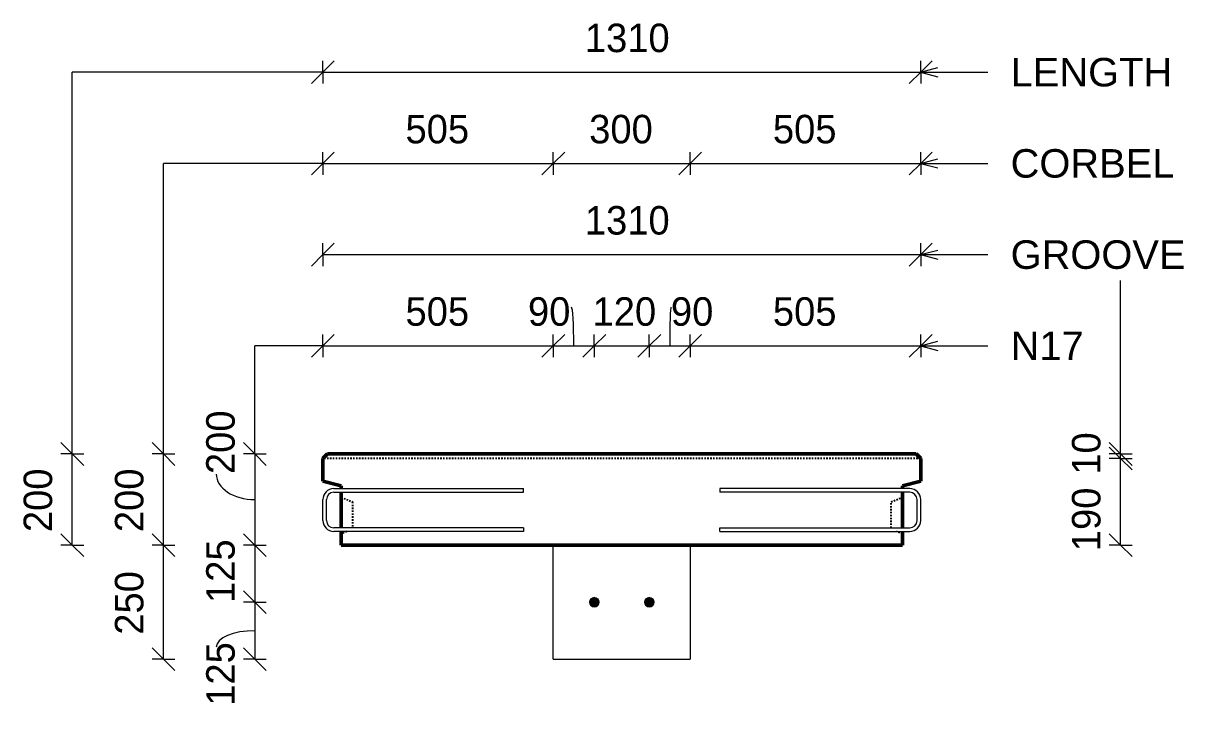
# Model space of a CAD drawing. Header units: millimetres. Extents: x -20701 to -6422, y 1067 to 18539.
# Drawn here: x -17777 to -15234, y 2159 to 3656 of the extents above; entities that cross this region are included whole.
import ezdxf

# ---------------------------------------------------------------- set-up
doc = ezdxf.new("R2010")
doc.units = ezdxf.units.MM
doc.linetypes.add('Dash', pattern=[6.36, 3.18, -3.18])
for name, color, linetype, lineweight in [('A-ANNO-DIMS', 211, 'Continuous', 9), ('A-ANNO-DIMS-25', 211, 'Continuous', 9), ('A-DETL-THIN', 151, 'Continuous', 18), ('A-WALL', 113, 'Continuous', 25), ('A-WALL-HDLN', 110, 'Dash', 25), ('G-ANNO-TEXT', 231, 'Continuous', 9), ('S-BEAM', 12, 'Continuous', 18), ('S-RBAR', 171, 'Continuous', 18)]:
    doc.layers.add(name, color=color, linetype=linetype, lineweight=lineweight)
doc.styles.add('Arial', font='arial.ttf', dxfattribs={"height": 62.5})
doc.styles.add('Nirmala UI Semilight', font='NirmalaS.ttf', dxfattribs={"height": 62.5})
doc.dimstyles.new('Arrow_Filled_-_2_5_NI_UI', dxfattribs={"dimscale": 304.8, "dimtxt": 65.460247, "dimasz": 0.164042, "dimexe": 0.082021, "dimexo": 0.0625, "dimgap": 0.082021, "dimtad": 1, "dimdec": 4, "dimzin": 0, "dimdsep": 46, "dimtxsty": 'Nirmala UI Semilight', "dimblk1": 'OBLIQUE', "dimblk2": 'OBLIQUE', "dimsah": 1, "dimcen": 0.09, "dimazin": 0, "dimtfac": 1, "dimtdec": 4, "dimtix": 1, "dimtmove": 0, "dimatfit": 3, "dimfxl": 0.082021, "dimfxlon": 1, "dimtvp": 1, "dimtolj": 1, "dimtzin": 0, "dimarcsym": 2})
doc.dimstyles.new('Arrow_Filled_-_2_5_NI_UI_1', dxfattribs={"dimscale": 304.8, "dimtxt": 65.460247, "dimasz": 0.164042, "dimexe": 0.082021, "dimexo": 0.0625, "dimgap": 0.082021, "dimtad": 1, "dimdec": 4, "dimzin": 0, "dimdsep": 46, "dimtxsty": 'Nirmala UI Semilight', "dimblk1": 'OBLIQUE', "dimblk2": 'OBLIQUE', "dimsah": 1, "dimcen": 0.09, "dimazin": 0, "dimtfac": 1, "dimtdec": 4, "dimtix": 1, "dimtmove": 1, "dimatfit": 3, "dimfxl": 0.082021, "dimfxlon": 1, "dimtvp": 1, "dimtolj": 1, "dimtzin": 0, "dimarcsym": 2})
doc.dimstyles.new('Arrow_Filled_-_2_5_NI_UI_2', dxfattribs={"dimscale": 304.8, "dimtxt": 65.460247, "dimasz": 0.164042, "dimexe": 0.082021, "dimexo": 0.0625, "dimgap": 0.082021, "dimtad": 1, "dimdec": 4, "dimzin": 0, "dimdsep": 46, "dimtxsty": 'Nirmala UI Semilight', "dimblk1": 'OBLIQUE', "dimblk2": 'OBLIQUE', "dimsah": 1, "dimcen": 0.09, "dimazin": 0, "dimtfac": 1, "dimtdec": 4, "dimtix": 1, "dimtmove": 2, "dimatfit": 3, "dimfxl": 0.082021, "dimfxlon": 1, "dimtvp": 1, "dimtolj": 1, "dimtzin": 0, "dimarcsym": 2})

# ---------------------------------------------------------------- blocks, each defined once
blk = doc.blocks.new('DIMBLOCK14-Elevation Top Copy 1')
at = {"layer": 'A-ANNO-DIMS-25'}
for p, q in [((-17120.9, 3548.3), (-17095.9, 3573.3)), ((-17120.9, 3548.3), (-17120.9, 3573.3)), ((-15810.9, 3548.3), (-15785.9, 3573.3)), ((-15810.9, 3548.3), (-15810.9, 3573.3)), ((-17120.9, 3548.3), (-17145.9, 3523.3)), ((-17120.9, 3548.3), (-15810.9, 3548.3)), ((-17120.9, 3548.3), (-17120.9, 3523.3)), ((-15810.9, 3548.3), (-15835.9, 3523.3)), ((-15810.9, 3548.3), (-15810.9, 3523.3))]:
    blk.add_line(p, q, dxfattribs=at)
at = {"layer": 'A-ANNO-DIMS-25', "color": 0, "insert": (-16546.8, 3654.8), "char_height": 62.5, "width": 194.238, "attachment_point": 1, "line_spacing_factor": 1.142579, "style": 'Nirmala UI Semilight'}
blk.add_mtext('1310', dxfattribs=at)
blk = doc.blocks.new('_Oblique')
at = {"color": 0, "linetype": 'ByBlock', "lineweight": -2}
blk.add_line((-0.5, -0.5), (0.5, 0.5), dxfattribs=at)
blk = doc.blocks.new('DIMBLOCK15-Elevation Top Copy 1')
at = {"layer": 'A-ANNO-DIMS-25'}
for p, q in [((-17669.9, 2711.2), (-17694.9, 2736.2)), ((-17669.9, 2711.2), (-17694.9, 2711.2)), ((-17669.9, 2511.2), (-17669.9, 2711.2)), ((-17669.9, 2711.2), (-17644.9, 2686.2)), ((-17669.9, 2711.2), (-17644.9, 2711.2)), ((-17669.9, 2511.2), (-17694.9, 2536.2)), ((-17669.9, 2511.2), (-17694.9, 2511.2)), ((-17669.9, 2511.2), (-17644.9, 2486.2)), ((-17669.9, 2511.2), (-17644.9, 2511.2))]:
    blk.add_line(p, q, dxfattribs=at)
at = {"layer": 'A-ANNO-DIMS-25', "color": 0, "insert": (-17776.5, 2539.8), "char_height": 62.5, "width": 171.387, "attachment_point": 1, "rotation": 90, "line_spacing_factor": 1.142579, "style": 'Nirmala UI Semilight'}
blk.add_mtext('200', dxfattribs=at)
blk = doc.blocks.new('DIMBLOCK16-Elevation Top Copy 1')
at = {"layer": 'A-ANNO-DIMS-25'}
for p, q in [((-17120.9, 3348.3), (-17095.9, 3373.3)), ((-17120.9, 3348.3), (-17120.9, 3373.3)), ((-16615.9, 3348.3), (-16590.9, 3373.3)), ((-16615.9, 3348.3), (-16615.9, 3373.3)), ((-17120.9, 3348.3), (-17145.9, 3323.3)), ((-17120.9, 3348.3), (-16615.9, 3348.3)), ((-17120.9, 3348.3), (-17120.9, 3323.3)), ((-16615.9, 3348.3), (-16640.9, 3323.3)), ((-16615.9, 3348.3), (-16615.9, 3323.3))]:
    blk.add_line(p, q, dxfattribs=at)
at = {"layer": 'A-ANNO-DIMS-25', "color": 0, "insert": (-16939.8, 3454.8), "char_height": 62.5, "width": 171.387, "attachment_point": 1, "line_spacing_factor": 1.142579, "style": 'Nirmala UI Semilight'}
blk.add_mtext('505', dxfattribs=at)
blk = doc.blocks.new('DIMBLOCK17-Elevation Top Copy 1')
at = {"layer": 'A-ANNO-DIMS-25'}
for p, q in [((-16615.9, 3348.3), (-16590.9, 3373.3)), ((-16615.9, 3348.3), (-16615.9, 3373.3)), ((-16315.9, 3348.3), (-16290.9, 3373.3)), ((-16315.9, 3348.3), (-16315.9, 3373.3)), ((-16615.9, 3348.3), (-16640.9, 3323.3)), ((-16615.9, 3348.3), (-16315.9, 3348.3)), ((-16615.9, 3348.3), (-16615.9, 3323.3)), ((-16315.9, 3348.3), (-16340.9, 3323.3)), ((-16315.9, 3348.3), (-16315.9, 3323.3))]:
    blk.add_line(p, q, dxfattribs=at)
at = {"layer": 'A-ANNO-DIMS-25', "color": 0, "insert": (-16537.3, 3454.8), "char_height": 62.5, "width": 171.387, "attachment_point": 1, "line_spacing_factor": 1.142579, "style": 'Nirmala UI Semilight'}
blk.add_mtext('300', dxfattribs=at)
blk = doc.blocks.new('DIMBLOCK18-Elevation Top Copy 1')
at = {"layer": 'A-ANNO-DIMS-25'}
for p, q in [((-16315.9, 3348.3), (-16290.9, 3373.3)), ((-16315.9, 3348.3), (-16315.9, 3373.3)), ((-15810.9, 3348.3), (-15785.9, 3373.3)), ((-15810.9, 3348.3), (-15810.9, 3373.3)), ((-16315.9, 3348.3), (-16340.9, 3323.3)), ((-16315.9, 3348.3), (-15810.9, 3348.3)), ((-16315.9, 3348.3), (-16315.9, 3323.3)), ((-15810.9, 3348.3), (-15835.9, 3323.3)), ((-15810.9, 3348.3), (-15810.9, 3323.3))]:
    blk.add_line(p, q, dxfattribs=at)
at = {"layer": 'A-ANNO-DIMS-25', "color": 0, "insert": (-16134.8, 3454.8), "char_height": 62.5, "width": 171.387, "attachment_point": 1, "line_spacing_factor": 1.142579, "style": 'Nirmala UI Semilight'}
blk.add_mtext('505', dxfattribs=at)
blk = doc.blocks.new('DIMBLOCK19-Elevation Top Copy 1')
at = {"layer": 'A-ANNO-DIMS-25'}
for p, q in [((-17120.9, 2948.3), (-17095.9, 2973.3)), ((-17120.9, 2948.3), (-17120.9, 2973.3)), ((-16615.9, 2948.3), (-16590.9, 2973.3)), ((-16615.9, 2948.3), (-16615.9, 2973.3)), ((-17120.9, 2948.3), (-17145.9, 2923.3)), ((-17120.9, 2948.3), (-16615.9, 2948.3)), ((-17120.9, 2948.3), (-17120.9, 2923.3)), ((-16615.9, 2948.3), (-16640.9, 2923.3)), ((-16615.9, 2948.3), (-16615.9, 2923.3))]:
    blk.add_line(p, q, dxfattribs=at)
at = {"layer": 'A-ANNO-DIMS-25', "color": 0, "insert": (-16939.8, 3054.8), "char_height": 62.5, "width": 171.387, "attachment_point": 1, "line_spacing_factor": 1.142579, "style": 'Nirmala UI Semilight'}
blk.add_mtext('505', dxfattribs=at)
blk = doc.blocks.new('DIMBLOCK20-Elevation Top Copy 1')
at = {"layer": 'A-ANNO-DIMS-25'}
for p, q in [((-16615.9, 2948.3), (-16590.9, 2973.3)), ((-16615.9, 2948.3), (-16615.9, 2973.3)), ((-16526, 2948.3), (-16501, 2973.3)), ((-16526, 2948.3), (-16526, 2973.3)), ((-16615.9, 2948.3), (-16640.9, 2923.3)), ((-16615.9, 2948.3), (-16526, 2948.3)), ((-16615.9, 2948.3), (-16615.9, 2923.3)), ((-16526, 2948.3), (-16551, 2923.3)), ((-16526, 2948.3), (-16526, 2923.3))]:
    blk.add_line(p, q, dxfattribs=at)
blk.add_ellipse((-16576.2, 2948.3), major_axis=(0, 84.5), ratio=0.061821, start_param=4.712389, end_param=6.283185, dxfattribs=at)
at = {"layer": 'A-ANNO-DIMS-25', "color": 0, "insert": (-16671.4, 3054.8), "char_height": 62.5, "width": 114.258, "attachment_point": 1, "line_spacing_factor": 1.142579, "style": 'Nirmala UI Semilight'}
blk.add_mtext('90', dxfattribs=at)
blk = doc.blocks.new('DIMBLOCK21-Elevation Top Copy 1')
at = {"layer": 'A-ANNO-DIMS-25'}
for p, q in [((-16526, 2948.3), (-16501, 2973.3)), ((-16526, 2948.3), (-16526, 2973.3)), ((-16405.5, 2948.3), (-16380.5, 2973.3)), ((-16405.5, 2948.3), (-16405.5, 2973.3)), ((-16526, 2948.3), (-16551, 2923.3)), ((-16526, 2948.3), (-16405.5, 2948.3)), ((-16526, 2948.3), (-16526, 2923.3)), ((-16405.5, 2948.3), (-16430.5, 2923.3)), ((-16405.5, 2948.3), (-16405.5, 2923.3))]:
    blk.add_line(p, q, dxfattribs=at)
at = {"layer": 'A-ANNO-DIMS-25', "color": 0, "insert": (-16530, 3054.8), "char_height": 62.5, "width": 154.248, "attachment_point": 1, "line_spacing_factor": 1.142579, "style": 'Nirmala UI Semilight'}
blk.add_mtext('120', dxfattribs=at)
blk = doc.blocks.new('DIMBLOCK22-Elevation Top Copy 1')
at = {"layer": 'A-ANNO-DIMS-25'}
for p, q in [((-16405.5, 2948.3), (-16380.5, 2973.3)), ((-16405.5, 2948.3), (-16405.5, 2973.3)), ((-16315.9, 2948.3), (-16290.9, 2973.3)), ((-16315.9, 2948.3), (-16315.9, 2973.3)), ((-16405.5, 2948.3), (-16430.5, 2923.3)), ((-16405.5, 2948.3), (-16315.9, 2948.3)), ((-16405.5, 2948.3), (-16405.5, 2923.3)), ((-16315.9, 2948.3), (-16340.9, 2923.3)), ((-16315.9, 2948.3), (-16315.9, 2923.3))]:
    blk.add_line(p, q, dxfattribs=at)
blk.add_ellipse((-16358.2, 2948.3), major_axis=(0, 84.5), ratio=0.030231, start_param=0, end_param=1.570796, dxfattribs=at)
at = {"layer": 'A-ANNO-DIMS-25', "color": 0, "insert": (-16358.2, 3054.8), "char_height": 62.5, "width": 114.258, "attachment_point": 1, "line_spacing_factor": 1.142579, "style": 'Nirmala UI Semilight'}
blk.add_mtext('90', dxfattribs=at)
blk = doc.blocks.new('DIMBLOCK23-Elevation Top Copy 1')
at = {"layer": 'A-ANNO-DIMS-25'}
for p, q in [((-16315.9, 2948.3), (-16290.9, 2973.3)), ((-16315.9, 2948.3), (-16315.9, 2973.3)), ((-15810.9, 2948.3), (-15785.9, 2973.3)), ((-15810.9, 2948.3), (-15810.9, 2973.3)), ((-16315.9, 2948.3), (-16340.9, 2923.3)), ((-16315.9, 2948.3), (-15810.9, 2948.3)), ((-16315.9, 2948.3), (-16315.9, 2923.3)), ((-15810.9, 2948.3), (-15835.9, 2923.3)), ((-15810.9, 2948.3), (-15810.9, 2923.3))]:
    blk.add_line(p, q, dxfattribs=at)
at = {"layer": 'A-ANNO-DIMS-25', "color": 0, "insert": (-16134.8, 3054.8), "char_height": 62.5, "width": 171.387, "attachment_point": 1, "line_spacing_factor": 1.142579, "style": 'Nirmala UI Semilight'}
blk.add_mtext('505', dxfattribs=at)
blk = doc.blocks.new('DIMBLOCK24-Elevation Top Copy 1')
at = {"layer": 'A-ANNO-DIMS-25'}
for p, q in [((-17269.9, 2711.2), (-17294.9, 2736.2)), ((-17269.9, 2711.2), (-17294.9, 2711.2)), ((-17269.9, 2711.2), (-17269.9, 2511.2)), ((-17269.9, 2711.2), (-17244.9, 2686.2)), ((-17269.9, 2711.2), (-17244.9, 2711.2)), ((-17269.9, 2511.2), (-17294.9, 2536.2)), ((-17269.9, 2511.2), (-17294.9, 2511.2)), ((-17269.9, 2511.2), (-17244.9, 2486.2)), ((-17269.9, 2511.2), (-17244.9, 2511.2))]:
    blk.add_line(p, q, dxfattribs=at)
blk.add_ellipse((-17269.9, 2667.1), major_axis=(-84.5, 0), ratio=0.66141, start_param=0, end_param=1.570796, dxfattribs=at)
at = {"layer": 'A-ANNO-DIMS-25', "color": 0, "insert": (-17376.5, 2667.1), "char_height": 62.5, "width": 171.387, "attachment_point": 1, "rotation": 90, "line_spacing_factor": 1.142579, "style": 'Nirmala UI Semilight'}
blk.add_mtext('200', dxfattribs=at)
blk = doc.blocks.new('DIMBLOCK25-Elevation Top Copy 1')
at = {"layer": 'A-ANNO-DIMS-25'}
for p, q in [((-17269.9, 2511.2), (-17294.9, 2536.2)), ((-17269.9, 2511.2), (-17294.9, 2511.2)), ((-17269.9, 2511.2), (-17269.9, 2386.2)), ((-17269.9, 2511.2), (-17244.9, 2486.2)), ((-17269.9, 2511.2), (-17244.9, 2511.2)), ((-17269.9, 2386.2), (-17294.9, 2411.2)), ((-17269.9, 2386.2), (-17294.9, 2386.2)), ((-17269.9, 2386.2), (-17244.9, 2361.2)), ((-17269.9, 2386.2), (-17244.9, 2386.2))]:
    blk.add_line(p, q, dxfattribs=at)
at = {"layer": 'A-ANNO-DIMS-25', "color": 0, "insert": (-17376.5, 2384.4), "char_height": 62.5, "width": 154.248, "attachment_point": 1, "rotation": 90, "line_spacing_factor": 1.142579, "style": 'Nirmala UI Semilight'}
blk.add_mtext('125', dxfattribs=at)
blk = doc.blocks.new('DIMBLOCK26-Elevation Top Copy 1')
at = {"layer": 'A-ANNO-DIMS-25'}
for p, q in [((-17269.9, 2386.2), (-17294.9, 2411.2)), ((-17269.9, 2386.2), (-17294.9, 2386.2)), ((-17269.9, 2386.2), (-17269.9, 2261.2)), ((-17269.9, 2386.2), (-17244.9, 2361.2)), ((-17269.9, 2386.2), (-17244.9, 2386.2)), ((-17269.9, 2261.2), (-17294.9, 2286.2)), ((-17269.9, 2261.2), (-17294.9, 2261.2)), ((-17269.9, 2261.2), (-17244.9, 2236.2)), ((-17269.9, 2261.2), (-17244.9, 2261.2))]:
    blk.add_line(p, q, dxfattribs=at)
blk.add_ellipse((-17269.9, 2287.4), major_axis=(-84.5, 0), ratio=0.428903, start_param=4.712389, end_param=6.283185, dxfattribs=at)
at = {"layer": 'A-ANNO-DIMS-25', "color": 0, "insert": (-17376.5, 2158.9), "char_height": 62.5, "width": 154.248, "attachment_point": 1, "rotation": 90, "line_spacing_factor": 1.142579, "style": 'Nirmala UI Semilight'}
blk.add_mtext('125', dxfattribs=at)
blk = doc.blocks.new('DIMBLOCK27-Elevation Top Copy 1')
at = {"layer": 'A-ANNO-DIMS-25'}
for p, q in [((-17469.9, 2511.2), (-17494.9, 2536.2)), ((-17469.9, 2511.2), (-17494.9, 2511.2)), ((-17469.9, 2261.2), (-17469.9, 2511.2)), ((-17469.9, 2511.2), (-17444.9, 2486.2)), ((-17469.9, 2511.2), (-17444.9, 2511.2)), ((-17469.9, 2261.2), (-17494.9, 2286.2)), ((-17469.9, 2261.2), (-17494.9, 2261.2)), ((-17469.9, 2261.2), (-17444.9, 2236.2)), ((-17469.9, 2261.2), (-17444.9, 2261.2))]:
    blk.add_line(p, q, dxfattribs=at)
at = {"layer": 'A-ANNO-DIMS-25', "color": 0, "insert": (-17576.5, 2314.8), "char_height": 62.5, "width": 171.387, "attachment_point": 1, "rotation": 90, "line_spacing_factor": 1.142579, "style": 'Nirmala UI Semilight'}
blk.add_mtext('250', dxfattribs=at)
blk = doc.blocks.new('DIMBLOCK28-Elevation Top Copy 1')
at = {"layer": 'A-ANNO-DIMS-25'}
for p, q in [((-17469.9, 2711.2), (-17494.9, 2736.2)), ((-17469.9, 2711.2), (-17494.9, 2711.2)), ((-17469.9, 2511.2), (-17469.9, 2711.2)), ((-17469.9, 2711.2), (-17444.9, 2686.2)), ((-17469.9, 2711.2), (-17444.9, 2711.2)), ((-17469.9, 2511.2), (-17494.9, 2536.2)), ((-17469.9, 2511.2), (-17494.9, 2511.2)), ((-17469.9, 2511.2), (-17444.9, 2486.2)), ((-17469.9, 2511.2), (-17444.9, 2511.2))]:
    blk.add_line(p, q, dxfattribs=at)
at = {"layer": 'A-ANNO-DIMS-25', "color": 0, "insert": (-17576.5, 2539.8), "char_height": 62.5, "width": 171.387, "attachment_point": 1, "rotation": 90, "line_spacing_factor": 1.142579, "style": 'Nirmala UI Semilight'}
blk.add_mtext('200', dxfattribs=at)
blk = doc.blocks.new('DIMBLOCK29-Elevation Top Copy 1')
at = {"layer": 'A-ANNO-DIMS-25'}
for p, q in [((-17120.9, 3148.3), (-17095.9, 3173.3)), ((-17120.9, 3148.3), (-17120.9, 3173.3)), ((-15810.9, 3148.3), (-15785.9, 3173.3)), ((-15810.9, 3148.3), (-15810.9, 3173.3)), ((-17120.9, 3148.3), (-17145.9, 3123.3)), ((-17120.9, 3148.3), (-15810.9, 3148.3)), ((-17120.9, 3148.3), (-17120.9, 3123.3)), ((-15810.9, 3148.3), (-15835.9, 3123.3)), ((-15810.9, 3148.3), (-15810.9, 3123.3))]:
    blk.add_line(p, q, dxfattribs=at)
at = {"layer": 'A-ANNO-DIMS-25', "color": 0, "insert": (-16546.8, 3254.8), "char_height": 62.5, "width": 194.238, "attachment_point": 1, "line_spacing_factor": 1.142579, "style": 'Nirmala UI Semilight'}
blk.add_mtext('1310', dxfattribs=at)
blk = doc.blocks.new('DIMBLOCK30-Elevation Top Copy 1')
at = {"layer": 'A-ANNO-DIMS-25'}
for p, q in [((-15372.9, 2701.2), (-15397.9, 2726.2)), ((-15372.9, 2701.2), (-15397.9, 2701.2)), ((-15372.9, 2511.2), (-15372.9, 2701.2)), ((-15372.9, 2701.2), (-15347.9, 2676.2)), ((-15372.9, 2701.2), (-15347.9, 2701.2)), ((-15372.9, 2511.2), (-15397.9, 2536.2)), ((-15372.9, 2511.2), (-15397.9, 2511.2)), ((-15372.9, 2511.2), (-15347.9, 2486.2)), ((-15372.9, 2511.2), (-15347.9, 2511.2))]:
    blk.add_line(p, q, dxfattribs=at)
at = {"layer": 'A-ANNO-DIMS-25', "color": 0, "insert": (-15479.5, 2498), "char_height": 62.5, "width": 154.248, "attachment_point": 1, "rotation": 90, "line_spacing_factor": 1.142579, "style": 'Nirmala UI Semilight'}
blk.add_mtext('190', dxfattribs=at)
blk = doc.blocks.new('DIMBLOCK31-Elevation Top Copy 1')
at = {"layer": 'A-ANNO-DIMS-25'}
for p, q in [((-15372.9, 2711.2), (-15397.9, 2736.2)), ((-15372.9, 2701.2), (-15397.9, 2726.2)), ((-15372.9, 2711.2), (-15397.9, 2711.2)), ((-15372.9, 2701.2), (-15397.9, 2701.2)), ((-15372.9, 2701.2), (-15372.9, 2711.2)), ((-15372.9, 2711.2), (-15347.9, 2686.2)), ((-15372.9, 2711.2), (-15347.9, 2711.2)), ((-15372.9, 2701.2), (-15347.9, 2676.2)), ((-15372.9, 2701.2), (-15347.9, 2701.2))]:
    blk.add_line(p, q, dxfattribs=at)
at = {"layer": 'A-ANNO-DIMS-25', "color": 0, "insert": (-15479.5, 2665.7), "char_height": 62.5, "width": 97.119, "attachment_point": 1, "rotation": 90, "line_spacing_factor": 1.142579, "style": 'Nirmala UI Semilight'}
blk.add_mtext('10', dxfattribs=at)

msp = doc.modelspace()

# ---------------------------------------------------------------- hatches: boundary and pattern name
at = {"layer": 'S-RBAR'}
h = msp.add_hatch(color=256, dxfattribs=at)
edge = h.paths.add_edge_path()
edge.add_arc((-16526.01874, 2386.19617), 10, 0, 360)
for points in [[(-16526.01874, 2376.19617), (-16518.94767, 2379.1251), (-16516.01874, 2386.19617), (-16518.94767, 2393.26724), (-16526.01874, 2396.19617), (-16533.08981, 2393.26724), (-16536.01874, 2386.19617), (-16533.08981, 2379.1251)], [(-16405.5238, 2376.19617), (-16398.45273, 2379.1251), (-16395.5238, 2386.19617), (-16398.45273, 2393.26724), (-16405.5238, 2396.19617), (-16412.59486, 2393.26724), (-16415.5238, 2386.19617), (-16412.59486, 2379.1251)]]:
    msp.add_hatch(color=256, dxfattribs=at).paths.add_polyline_path(points)
h = msp.add_hatch(color=256, dxfattribs=at)
edge = h.paths.add_edge_path()
edge.add_arc((-16405.5238, 2386.19617), 10, 0, 360)

# ---------------------------------------------------------------- linework, layer by layer
at = {"layer": 'A-DETL-THIN'}
for p, q in [((-17669.9154, 2711.19617), (-17669.9154, 3548.29964)), ((-17120.90924, 3548.29964), (-17669.9154, 3548.29964)), ((-17469.9154, 2711.19617), (-17469.9154, 3348.29964)), ((-17120.90924, 3348.29964), (-17469.9154, 3348.29964)), ((-15372.9477, 2711.19617), (-15372.9477, 3091.19617)), ((-17269.9154, 2711.19617), (-17269.9154, 2948.29964)), ((-17120.90924, 2948.29964), (-17269.9154, 2948.29964))]:
    msp.add_line(p, q, dxfattribs=at)
at = {"layer": 'A-WALL', "lineweight": 50}
for p, q in [((-17110.90666, 2711.19617), (-17120.90924, 2701.19359)), ((-17120.90924, 2701.19359), (-17120.90924, 2651.19617)), ((-15820.91182, 2711.19617), (-17110.90666, 2711.19617)), ((-15810.90924, 2701.19359), (-15820.91182, 2711.19617)), ((-15810.90924, 2651.19617), (-15810.90924, 2701.19359)), ((-17120.90924, 2651.19617), (-17080.90924, 2641.19617)), ((-15850.90924, 2641.19617), (-15810.90924, 2651.19617)), ((-17080.90924, 2641.19617), (-17080.90924, 2635.19617)), ((-17080.90924, 2627.19617), (-17080.90924, 2549.19617)), ((-15850.90924, 2635.19617), (-15850.90924, 2641.19617)), ((-15850.90924, 2549.19617), (-15850.90924, 2627.19617)), ((-17080.90924, 2541.19617), (-17080.90924, 2511.19617)), ((-15850.90924, 2511.19617), (-15850.90924, 2541.19617)), ((-17080.90924, 2511.19617), (-15850.90924, 2511.19617))]:
    msp.add_line(p, q, dxfattribs=at)
at = {"layer": 'A-WALL-HDLN'}
for p, q in [((-15810.98198, 2701.19617), (-17120.8365, 2701.19617)), ((-17080.85963, 2616.17633), (-17055.90924, 2606.19617)), ((-17055.90924, 2606.19617), (-17055.90924, 2549.19617)), ((-15875.90924, 2606.19617), (-15850.95885, 2616.17633)), ((-15875.90924, 2549.19617), (-15875.90924, 2606.19617)), ((-17068.40924, 2541.19617), (-17080.85963, 2536.21601)), ((-15850.95885, 2536.21601), (-15863.40924, 2541.19617))]:
    msp.add_line(p, q, dxfattribs=at)
at = {"layer": 'G-ANNO-TEXT', "color": 10}
for p, q in [((-15810.96706, 3548.33687), (-15773.46706, 3558.38496)), ((-15810.96706, 3548.33687), (-15773.46706, 3538.28877)), ((-15810.96706, 3548.33687), (-15663.90198, 3548.33687)), ((-15810.96706, 3348.33687), (-15773.46706, 3358.38496)), ((-15810.96706, 3348.33687), (-15773.46706, 3338.28877)), ((-15810.96706, 3348.33687), (-15663.90198, 3348.33687)), ((-15810.96706, 3148.33687), (-15773.46706, 3158.38496)), ((-15810.96706, 3148.33687), (-15773.46706, 3138.28877)), ((-15810.96706, 3148.33687), (-15663.90198, 3148.33687)), ((-15810.96706, 2948.36754), (-15773.46706, 2958.41564)), ((-15810.96706, 2948.36754), (-15773.46706, 2938.31945)), ((-15810.96706, 2948.36754), (-15663.90198, 2948.36754))]:
    msp.add_line(p, q, dxfattribs=at)
at = {"layer": 'S-BEAM'}
for p, q in [((-16615.90924, 2261.19617), (-16615.90924, 2511.19617)), ((-16315.90924, 2511.19617), (-16315.90924, 2261.19617)), ((-16615.90924, 2261.19617), (-16315.90924, 2261.19617))]:
    msp.add_line(p, q, dxfattribs=at)
at = {"layer": 'S-RBAR'}
for p, q in [((-17096.90924, 2635.19617), (-16680.90924, 2635.19617)), ((-17096.90924, 2627.19617), (-16680.90924, 2627.19617)), ((-16680.90924, 2627.19617), (-16680.90924, 2635.19617)), ((-15834.90924, 2635.19617), (-16250.90924, 2635.19617)), ((-16250.90924, 2635.19617), (-16250.90924, 2627.19617)), ((-15834.90924, 2627.19617), (-16250.90924, 2627.19617)), ((-17120.90924, 2565.19617), (-17120.90924, 2611.19617)), ((-17112.90924, 2565.19617), (-17112.90924, 2611.19617)), ((-15818.90924, 2565.19617), (-15818.90924, 2611.19617)), ((-15810.90924, 2565.19617), (-15810.90924, 2611.19617)), ((-16680.90924, 2549.19617), (-17096.90924, 2549.19617)), ((-16680.90924, 2549.19617), (-16680.90924, 2541.19617)), ((-16250.90924, 2549.19617), (-15834.90924, 2549.19617)), ((-16250.90924, 2541.19617), (-16250.90924, 2549.19617)), ((-16680.90924, 2541.19617), (-17096.90924, 2541.19617)), ((-16250.90924, 2541.19617), (-15834.90924, 2541.19617)), ((-16533.08981, 2393.26724), (-16536.01874, 2386.19617)), ((-16526.01874, 2396.19617), (-16533.08981, 2393.26724)), ((-16518.94767, 2393.26724), (-16526.01874, 2396.19617)), ((-16516.01874, 2386.19617), (-16518.94767, 2393.26724)), ((-16412.59486, 2393.26724), (-16415.5238, 2386.19617)), ((-16405.5238, 2396.19617), (-16412.59486, 2393.26724)), ((-16398.45273, 2393.26724), (-16405.5238, 2396.19617)), ((-16395.5238, 2386.19617), (-16398.45273, 2393.26724)), ((-16536.01874, 2386.21197), (-16516.01874, 2386.21197)), ((-16536.01874, 2386.19617), (-16536.01874, 2386.21197)), ((-16536.01874, 2386.19617), (-16533.08981, 2379.1251)), ((-16533.08981, 2379.1251), (-16526.01874, 2376.19617)), ((-16526.01874, 2376.19617), (-16518.94767, 2379.1251)), ((-16518.94767, 2379.1251), (-16516.01874, 2386.19617)), ((-16516.01874, 2386.19617), (-16516.01874, 2386.21197)), ((-16415.5238, 2386.21197), (-16395.5238, 2386.21197)), ((-16415.5238, 2386.19617), (-16415.5238, 2386.21197)), ((-16415.5238, 2386.19617), (-16412.59486, 2379.1251)), ((-16412.59486, 2379.1251), (-16405.5238, 2376.19617)), ((-16405.5238, 2376.19617), (-16398.45273, 2379.1251)), ((-16398.45273, 2379.1251), (-16395.5238, 2386.19617)), ((-16395.5238, 2386.19617), (-16395.5238, 2386.21197))]:
    msp.add_line(p, q, dxfattribs=at)
for centre in [(-16526.01874, 2386.19617), (-16405.5238, 2386.19617)]:
    msp.add_circle(centre, 10, dxfattribs=at)
for centre, radius, start, end in [((-17096.90924, 2611.19617), 24, 90, 180), ((-17096.90924, 2611.19617), 16, 90, 180), ((-15834.90924, 2611.19617), 24, 0, 90), ((-15834.90924, 2611.19617), 16, 0, 90), ((-17096.90924, 2565.19617), 24, 180, 270), ((-17096.90924, 2565.19617), 16, 180, 270), ((-15834.90924, 2565.19617), 16, 270, 360), ((-15834.90924, 2565.19617), 24, 270, 360), ((-16526.01874, 2386.19617), 10, 180, 360), ((-16405.5238, 2386.19617), 10, 180, 360)]:
    msp.add_arc(centre, radius, start, end, dxfattribs=at)

# ---------------------------------------------------------------- texts
at = {"layer": 'G-ANNO-TEXT', "color": 7, "char_height": 62.5, "attachment_point": 1, "style": 'Arial'}
for s, insert, width in [('LENGTH', (-15613.90198, 3579.58687), 428.9028125), ('CORBEL', (-15613.90198, 3379.58687), 432.91125), ('GROOVE', (-15613.90198, 3179.58687), 462.9745312), ('N17', (-15613.90198, 2979.61754), 192.405)]:
    msp.add_mtext(s, dxfattribs=dict(at, insert=insert, width=width))

# ---------------------------------------------------------------- dimensions: what is measured, and where the dimension line sits
at = {"layer": 'A-ANNO-DIMS'}
for base, p1, p2, override, picture, middle in [((-15810.90924, 3548.29964), (-17120.90924, 3523.29964), (-15810.90924, 3523.29964), {"dimpost": '<>', "dimfxl": 1310}, 'DIMBLOCK14-Elevation Top Copy 1', (-16465.90924, 3605.7918)), ((-16615.90924, 3348.29964), (-17120.90924, 3323.29964), (-16615.90924, 3323.29964), {"dimpost": '<>', "dimfxl": 505}, 'DIMBLOCK16-Elevation Top Copy 1', (-16868.40924, 3405.59567)), ((-16315.90924, 3348.29964), (-16615.90924, 3323.29964), (-16315.90924, 3323.29964), {"dimpost": '<>', "dimfxl": 300}, 'DIMBLOCK17-Elevation Top Copy 1', (-16465.90924, 3405.61746)), ((-15810.90924, 3348.29964), (-16315.90924, 3323.29964), (-15810.90924, 3323.29964), {"dimpost": '<>', "dimfxl": 505}, 'DIMBLOCK18-Elevation Top Copy 1', (-16063.40924, 3405.59567)), ((-15810.90924, 3148.29964), (-17120.90924, 3123.29964), (-15810.90924, 3123.29964), {"dimpost": '<>', "dimfxl": 1310}, 'DIMBLOCK29-Elevation Top Copy 1', (-16465.90924, 3205.7918)), ((-16615.90924, 2948.29964), (-17120.90924, 2923.29964), (-16615.90924, 2923.29964), {"dimpost": '<>', "dimfxl": 505}, 'DIMBLOCK19-Elevation Top Copy 1', (-16868.40924, 3005.59567)), ((-16405.5238, 2948.29964), (-16526.01874, 2923.29964), (-16405.5238, 2923.29964), {"dimpost": '<>', "dimfxl": 120.494945}, 'DIMBLOCK21-Elevation Top Copy 1', (-16465.77127, 3005.77001)), ((-15810.90924, 2948.29964), (-16315.90924, 2923.29964), (-15810.90924, 2923.29964), {"dimpost": '<>', "dimfxl": 505}, 'DIMBLOCK23-Elevation Top Copy 1', (-16063.40924, 3005.59567))]:
    dim = msp.add_linear_dim(base=base, p1=p1, p2=p2, dimstyle='Arrow_Filled_-_2_5_NI_UI', override=override, dxfattribs=at)
    dim.commit()
    dim.dimension.update_dxf_attribs({"geometry": picture, "text_midpoint": middle})
for base, p1, p2, override, picture, middle in [((-16526.01874, 2948.29964), (-16615.90924, 2923.29964), (-16526.01874, 2923.29964), {"dimpost": '<>', "dimfxl": 89.890501}, 'DIMBLOCK20-Elevation Top Copy 1', (-16614.27443, 3013.17596)), ((-16315.90924, 2948.29964), (-16405.5238, 2923.29964), (-16315.90924, 2923.29964), {"dimpost": '<>', "dimfxl": 89.614555}, 'DIMBLOCK22-Elevation Top Copy 1', (-16301.0328, 3013.17596))]:
    dim = msp.add_linear_dim(base=base, p1=p1, p2=p2, dimstyle='Arrow_Filled_-_2_5_NI_UI_1', override=override, dxfattribs=at)
    dim.commit()
    dim.dimension.update_dxf_attribs({"geometry": picture, "text_midpoint": middle, "dimtype": 160})
for base, p1, p2, dimstyle, override, picture, middle in [((-17269.9154, 2511.19617), (-17244.9154, 2711.19617), (-17244.9154, 2511.19617), 'Arrow_Filled_-_2_5_NI_UI_1', {"dimpost": '<>', "dimfxl": 200}, 'DIMBLOCK24-Elevation Top Copy 1', (-17334.79171, 2752.78493)), ((-15372.9477, 2701.19617), (-15397.9477, 2511.19617), (-15397.9477, 2701.19617), 'Arrow_Filled_-_2_5_NI_UI_2', {"dimpost": '<>', "dimfxl": 190}, 'DIMBLOCK30-Elevation Top Copy 1', (-15437.82401, 2575.11508)), ((-17269.9154, 2261.19617), (-17244.9154, 2386.19617), (-17244.9154, 2261.19617), 'Arrow_Filled_-_2_5_NI_UI_1', {"dimpost": '<>', "dimfxl": 125}, 'DIMBLOCK26-Elevation Top Copy 1', (-17334.79171, 2236.03383))]:
    dim = msp.add_linear_dim(base=base, p1=p1, p2=p2, angle=90, dimstyle=dimstyle, override=override, dxfattribs=at)
    dim.commit()
    dim.dimension.update_dxf_attribs({"geometry": picture, "text_midpoint": middle, "dimtype": 160, "text_rotation": 90})
for base, p1, p2, override, picture, middle in [((-15372.9477, 2711.19617), (-15397.9477, 2701.19617), (-15397.9477, 2711.19617), {"dimpost": '<>', "dimfxl": 10}, 'DIMBLOCK31-Elevation Top Copy 1', (-15430.41806, 2706.19617)), ((-17669.9154, 2711.19617), (-17644.9154, 2511.19617), (-17644.9154, 2711.19617), {"dimpost": '<>', "dimfxl": 200}, 'DIMBLOCK15-Elevation Top Copy 1', (-17727.21143, 2611.19617)), ((-17469.9154, 2711.19617), (-17444.9154, 2511.19617), (-17444.9154, 2711.19617), {"dimpost": '<>', "dimfxl": 200}, 'DIMBLOCK28-Elevation Top Copy 1', (-17527.21143, 2611.19617)), ((-17469.9154, 2511.19617), (-17444.9154, 2261.19617), (-17444.9154, 2511.19617), {"dimpost": '<>', "dimfxl": 250}, 'DIMBLOCK27-Elevation Top Copy 1', (-17527.21143, 2386.19617)), ((-17269.9154, 2386.19617), (-17244.9154, 2511.19617), (-17244.9154, 2386.19617), {"dimpost": '<>', "dimfxl": 125}, 'DIMBLOCK25-Elevation Top Copy 1', (-17327.38576, 2448.69617))]:
    dim = msp.add_linear_dim(base=base, p1=p1, p2=p2, angle=90, dimstyle='Arrow_Filled_-_2_5_NI_UI', override=override, dxfattribs=at)
    dim.commit()
    dim.dimension.update_dxf_attribs({"geometry": picture, "text_midpoint": middle})

doc.saveas('drawing.dxf')
